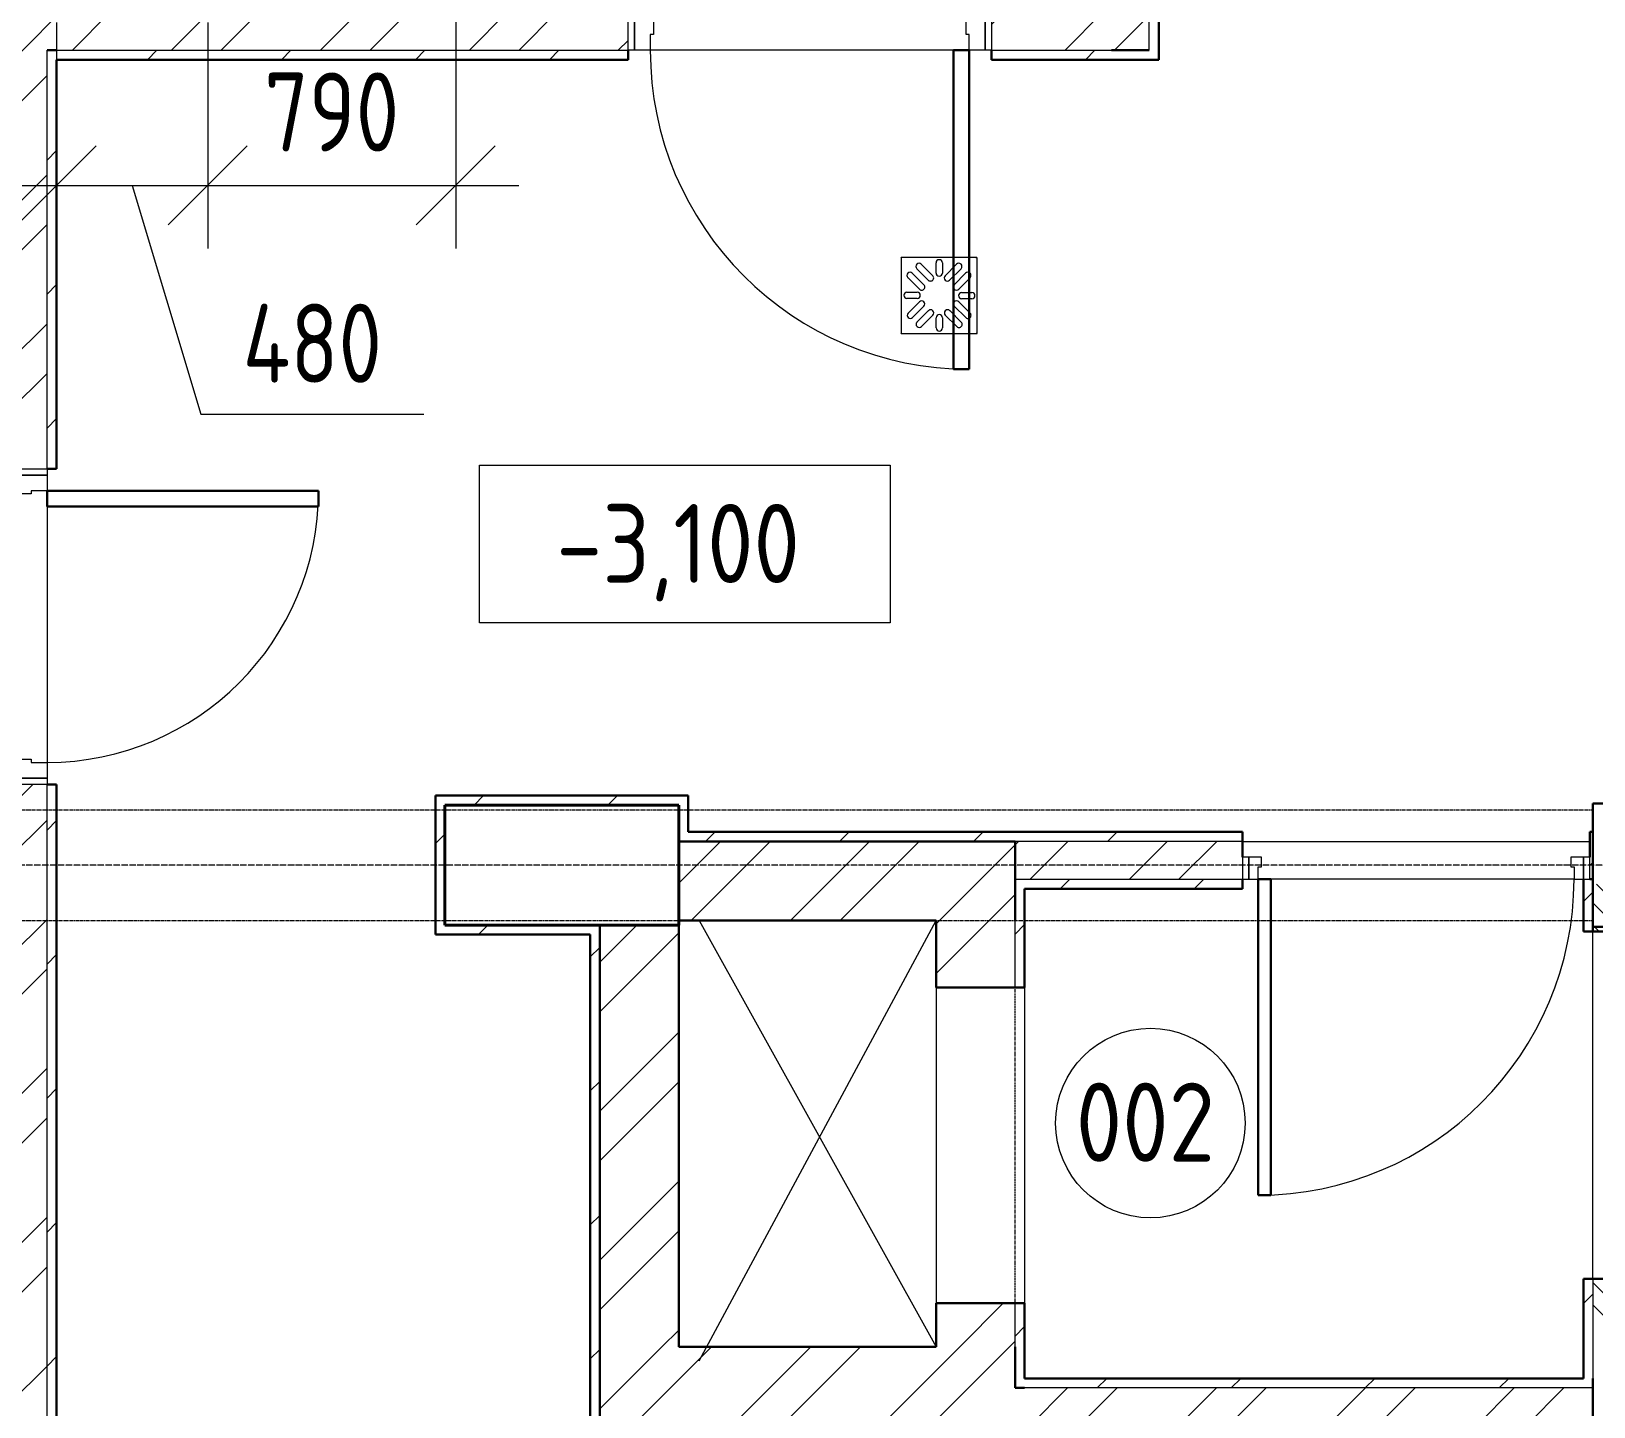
# Model space of a CAD drawing. Header units: millimetres. Extents: x -215207 to 92095, y -30385 to 123050.
# Drawn here: x -87576 to -82628, y 27295 to 31650 of the extents above; entities that cross this region are included whole.
import ezdxf
from ezdxf import colors
from ezdxf.entities.mleader import LeaderData, LeaderLine
from ezdxf.math import Vec2, Vec3

# ---------------------------------------------------------------- set-up
doc = ezdxf.new("R2010")
doc.units = ezdxf.units.MM
for name, pattern in [('ADSK_Линия сетки', [25, 20, -2.5, 0, -2.5]), ('ADSK_Сверху', [4.5, 3, -1.5]), ('ADSK_Штриховая_ш2 п1_5', [4.5, 3, -1.5]), ('Сверху', [3.96875, 2.38125, -1.5875])]:
    doc.linetypes.add(name, pattern=pattern)
for name, color, linetype, lineweight in [('Высотные отметки', 7, 'Continuous', 9), ('Двери', 7, 'Continuous', 9), ('Каркас_Импост', 7, 'Continuous', 9), ('Марки помещений', 7, 'Continuous', 20), ('Монтажный зазор', 7, 'Continuous', 9), ('Несущие колонны', 7, 'Continuous', 20), ('Оси', 7, 'Continuous', 9), ('Панель', 7, 'Continuous', 30), ('Перекрытия', 7, 'Continuous', 18), ('Проем', 7, 'ADSK_Штриховая_ш2 п1_5', 9), ('Сверху', 7, 'ADSK_Сверху', 9), ('Средние линии', 7, 'Continuous', 30), ('Стены', 7, 'Continuous', 18), ('Стены разрез', 7, 'Continuous', 30), ('Стены штриховка', 7, 'Continuous', 9), ('Типовые аннотации', 7, 'Continuous', 20), ('Тонкие линии', 7, 'Continuous', 18), ('Элементы узлов', 7, 'Continuous', 30)]:
    doc.layers.add(name, color=color, linetype=linetype, lineweight=lineweight)
doc.layers.add('ТХ ВК Аннотации', color=7, linetype='Continuous', lineweight=20, true_color=0x4c9a9a)
doc.layers.add('ТХ Подключения ЭОМ', color=7, linetype='Continuous', lineweight=18, true_color=0x003efa)
doc.layers.add('тх размеры розетки', color=7, linetype='Continuous', true_color=0xe91640)
doc.layers.add('ТХ-Вода (ВК)', color=170, linetype='Continuous')
doc.styles.add('GOST Common_3', font='GOST_Common.ttf', dxfattribs={"width": 0.9, "height": 2.5})
doc.styles.add('TX Text.Base', font='calibril.ttf', dxfattribs={"height": 250})
doc.styles.add('ГОСТ 2.304', font='CS_Gost2304.shx')
doc.dimstyles.new('СПДС', dxfattribs={"dimscale": 100, "dimtxt": 2.5, "dimasz": 2.5, "dimexe": 2, "dimexo": 0.625, "dimgap": 1, "dimtad": 1, "dimdec": 0, "dimtxsty": 'ГОСТ 2.304', "dimblk": 'OBLIQUE', "dimblk1": 'OBLIQUE', "dimblk2": 'OBLIQUE', "dimcen": 2.5, "dimdle": 2, "dimadec": 0, "dimazin": 2, "dimtfac": 0.75, "dimtdec": 4, "dimtmove": 1, "dimatfit": 3, "dimfxl": 0, "dimtolj": 1, "dimarcsym": 0})
pattern_1 = [(45, (-106999.95, 7949.98), (-235.7317, 235.7317), []), (45, (-106842.8, 7949.98), (-235.7317, 235.7317), [])]
pattern_2 = [(45, (-106999.95, 7949.98), (-212.132, 212.132), [])]

# ---------------------------------------------------------------- blocks, each defined once
blk = doc.blocks.new('трап')
at = {"layer": 'ТХ ВК Аннотации'}
for p, q in [((34771.5, 62035.5), (34531.5, 62035.5)), ((34532, 62035), (34532, 61795)), ((34617.7, 61963.6), (34581.5, 61999.8)), ((34595.6, 62013.9), (34631.8, 61977.7)), ((34642.3, 61986), (34642.3, 62018.3)), ((34662.3, 62018.3), (34662.3, 61986)), ((34671, 61977.7), (34707.3, 62013.9)), ((34721.4, 61999.8), (34685.2, 61963.6)), ((34772, 61795), (34772, 62035)), ((34589.8, 61934.6), (34553.6, 61970.8)), ((34567.2, 61985.5), (34603.4, 61949.3)), ((34699.5, 61949.3), (34735.7, 61985.5)), ((34750.4, 61970.8), (34714.2, 61934.6)), ((34582.4, 61905.5), (34550, 61905.7)), ((34550.1, 61925.7), (34582.5, 61925.5)), ((34553.6, 61859.2), (34589.8, 61895.4)), ((34714.2, 61895.4), (34750.4, 61859.2)), ((34755.6, 61904.3), (34723.2, 61904.5)), ((34723.3, 61924.5), (34755.7, 61924.3)), ((34604, 61881.3), (34567.7, 61845)), ((34582, 61830.7), (34618.3, 61867)), ((34632.4, 61852.8), (34596.2, 61816.6)), ((34642.9, 61812.2), (34642.9, 61844.6)), ((34662.9, 61844.6), (34662.9, 61812.2)), ((34707.8, 61816.6), (34671.6, 61852.8)), ((34685.7, 61867), (34722, 61830.7)), ((34736.2, 61845), (34700, 61881.3)), ((34532, 61795), (34772, 61795))]:
    blk.add_line(p, q, dxfattribs=at)
for centre, start, end in [((34588.6, 62006.9), 45, 225), ((34652.3, 62018.3), 0, 180), ((34714.3, 62006.9), 315, 135), ((34560.1, 61978.4), 45, 225), ((34596.9, 61941.7), 225, 45), ((34624.8, 61970.6), 225, 45), ((34652.3, 61986), 180, 0), ((34678.1, 61970.6), 135, 315), ((34707.1, 61941.7), 135, 315), ((34742.8, 61978.4), 315, 135), ((34550.1, 61915.7), 89.6219, 269.6219), ((34582.5, 61915.5), 269.6219, 89.6219), ((34596.9, 61888.3), 315, 135), ((34707.1, 61888.3), 45, 225), ((34723.3, 61914.5), 89.6219, 269.6219), ((34755.6, 61914.3), 269.6219, 89.6219), ((34560.7, 61852.1), 135, 315), ((34625.3, 61859.9), 315, 135), ((34652.9, 61844.6), 0, 180), ((34678.7, 61859.9), 45, 225), ((34743.3, 61852.1), 225, 45), ((34589.1, 61823.7), 135, 315), ((34652.9, 61812.2), 180, 0), ((34714.9, 61823.7), 225, 45)]:
    blk.add_arc(centre, 10, start, end, dxfattribs=at)
for points, knots in [([(34533.5, 62033.5), (34533.3, 62033.7), (34533.1, 62033.9), (34532.8, 62034.2), (34532.5, 62034.5), (34532.3, 62034.7), (34532.2, 62034.8), (34532, 62035), (34531.9, 62035.1), (34531.7, 62035.3), (34531.6, 62035.4), (34531.5, 62035.5), (34531.5, 62035.5), (34531.5, 62035.5), (34531.5, 62035.5)], [0, 0, 0, 0, 0.142857, 0.285714, 0.357143, 0.428571, 0.5, 0.571429, 0.642857, 0.714286, 0.785714, 0.857143, 0.928571, 1, 1, 1, 1]), ([(34771.5, 62035.5), (34771.5, 62035.5), (34771.4, 62035.5), (34771.4, 62035.5), (34771.3, 62035.4), (34771.2, 62035.3), (34771.1, 62035.1), (34770.9, 62035), (34770.7, 62034.8), (34770.6, 62034.7), (34770.4, 62034.5), (34770.2, 62034.2), (34769.8, 62033.9), (34769.6, 62033.7), (34769.5, 62033.5)], [0, 0, 0, 0, 0.071429, 0.142857, 0.214286, 0.285714, 0.357143, 0.428571, 0.5, 0.571429, 0.642857, 0.714286, 0.857143, 1, 1, 1, 1]), ([(34532, 61795), (34532, 61795), (34532, 61795), (34532.1, 61795.1), (34532.2, 61795.2), (34532.3, 61795.3), (34532.4, 61795.4), (34532.5, 61795.5), (34532.7, 61795.7), (34532.9, 61795.9), (34533.1, 61796.1), (34533.3, 61796.3), (34533.6, 61796.6), (34533.9, 61796.9), (34534, 61797)], [0, 0, 0, 0, 0.071429, 0.142857, 0.214286, 0.285714, 0.357143, 0.428571, 0.5, 0.571429, 0.642857, 0.714286, 0.857143, 1, 1, 1, 1]), ([(34770, 61797), (34770.1, 61796.9), (34770.4, 61796.6), (34770.7, 61796.3), (34770.9, 61796.1), (34771.1, 61795.9), (34771.3, 61795.7), (34771.5, 61795.5), (34771.6, 61795.4), (34771.7, 61795.3), (34771.8, 61795.2), (34771.9, 61795.1), (34772, 61795), (34772, 61795), (34772, 61795)], [0, 0, 0, 0, 0.142857, 0.285714, 0.357143, 0.428571, 0.5, 0.571429, 0.642857, 0.714286, 0.785714, 0.857143, 0.928571, 1, 1, 1, 1])]:
    blk.add_open_spline(points, degree=3, knots=knots, dxfattribs=at)
blk = doc.blocks.new('ADSK_КолоннаЖБ_Прямоугольная1 - Ш_380x740 мм-4885330-План подвала смеж')
at = {"layer": 'Несущие колонны', "lineweight": 40}
for p, q in [((-370, 190), (370, 190)), ((-370, -190), (-370, 190)), ((370, 190), (370, -190)), ((370, -190), (-370, -190))]:
    blk.add_line(p, q, dxfattribs=at)
blk = doc.blocks.new('AC_Дверь_Однопольная_Стальная - Дв-8__1_2200х1100h_Пр_Металл-5101126-План подвала смеж')
at = {"layer": 'Двери', "lineweight": 18}
h = blk.add_hatch(dxfattribs=at)
h.set_pattern_fill('FP_1', color=256, style=0, pattern_type=2)
h.set_pattern_definition([(45, (0, 0), (-35.3553, 35.3553), [])])
h.paths.add_polyline_path([(700, -195), (700, 195), (550, 195), (550, -195)])
h.paths.add_polyline_path([(-550, 195), (-700, 195), (-700, -195), (-550, -195)])
at = {"layer": 'Каркас_Импост'}
for p, q in [((-530, 195), (-500, 195)), ((-530, 125), (-530, 195)), ((-500, 195), (-500, 155)), ((-500, 155), (-490, 155)), ((-490, 155), (-490, 125)), ((490, 155), (500, 155)), ((490, 125), (490, 155)), ((500, 195), (530, 195)), ((500, 155), (500, 195)), ((530, 195), (530, 125)), ((-490, 125), (-530, 125)), ((530, 125), (490, 125))]:
    blk.add_line(p, q, dxfattribs=at)
at = {"layer": 'Монтажный зазор'}
for p, q in [((-550, 195), (-530, 195)), ((-550, 125), (-550, 195)), ((-530, 195), (-530, 125)), ((530, 195), (550, 195)), ((530, 125), (530, 195)), ((550, 195), (550, 125)), ((-530, 125), (-550, 125)), ((550, 125), (530, 125))]:
    blk.add_line(p, q, dxfattribs=at)
at = {"layer": 'Панель'}
for p, q in [((-500, 1195), (-460, 1195)), ((-500, 195), (-500, 1195)), ((-460, 1195), (-460, 195)), ((-460, 195), (-500, 195))]:
    blk.add_line(p, q, dxfattribs=at)
at = {"layer": 'Панель', "lineweight": 9}
blk.add_arc((-500, 195), 1000, 0, 90, dxfattribs=at)
at = {"layer": 'Проем'}
for p, q in [((-550, 195), (-700, 195)), ((-550, -195), (-550, 195)), ((700, 195), (550, 195)), ((550, 195), (550, -195)), ((-700, -195), (-550, -195)), ((550, -195), (700, -195))]:
    blk.add_line(p, q, dxfattribs=at)
blk = doc.blocks.new('AC_Дверь_Однопольная_Стальная - Дв-16л__1_2100х1100h_Л_Металл-5101401-План подвала смеж')
at = {"layer": 'Каркас_Импост'}
for p, q in [((-500, 60), (-530, 60)), ((-530, 60), (-530, -10)), ((-500, 20), (-500, 60)), ((530, 60), (500, 60)), ((500, 60), (500, 20)), ((530, -10), (530, 60)), ((-490, 20), (-500, 20)), ((-490, -10), (-490, 20)), ((500, 20), (490, 20)), ((490, 20), (490, -10)), ((-530, -10), (-490, -10)), ((490, -10), (530, -10))]:
    blk.add_line(p, q, dxfattribs=at)
at = {"layer": 'Монтажный зазор'}
for p, q in [((-530, 60), (-550, 60)), ((-550, 60), (-550, -10)), ((-530, -10), (-530, 60)), ((550, 60), (530, 60)), ((530, 60), (530, -10)), ((550, -10), (550, 60)), ((-550, -10), (-530, -10)), ((530, -10), (550, -10))]:
    blk.add_line(p, q, dxfattribs=at)
at = {"layer": 'Панель'}
for p, q in [((500, 1060), (460, 1060)), ((460, 1060), (460, 60)), ((500, 60), (500, 1060)), ((460, 60), (500, 60))]:
    blk.add_line(p, q, dxfattribs=at)
at = {"layer": 'Панель', "lineweight": 9}
blk.add_arc((500, 60), 1000, 90, 180, dxfattribs=at)
blk = doc.blocks.new('Дверь-Проем - 1000x 1060 мм-3565589-План подвала смеж')
at = {"layer": 'Средние линии'}
for p, q in [((-508.2, 125), (-508.2, -125)), ((491.8, -125), (491.8, 125))]:
    blk.add_line(p, q, dxfattribs=at)
at = {"layer": 'Элементы узлов', "linetype": 'Сверху', "lineweight": 9}
for p, q in [((491.8, 125), (-508.2, 125)), ((-508.2, -125), (491.8, -125))]:
    blk.add_line(p, q, dxfattribs=at)
blk = doc.blocks.new('AC_Дверь_Однопольная_Деревянная - Дв-9_1_2200х1000_Пр_Подвал_ПВХ-4936332-План подвала смеж')
at = {"layer": 'Каркас_Импост'}
for p, q in [((-480, 60), (-430, 60)), ((-480, -40), (-480, 60)), ((-430, 60), (-430, 10)), ((430, 60), (480, 60)), ((430, 10), (430, 60)), ((480, 60), (480, -40)), ((-430, 10), (-420, 10)), ((-420, 10), (-420, -40)), ((420, 10), (430, 10)), ((420, -40), (420, 10)), ((-420, -40), (-480, -40)), ((480, -40), (420, -40))]:
    blk.add_line(p, q, dxfattribs=at)
at = {"layer": 'Монтажный зазор'}
for p, q in [((-500, 60), (-480, 60)), ((-500, -40), (-500, 60)), ((-480, 60), (-480, -40)), ((480, 60), (500, 60)), ((480, -40), (480, 60)), ((500, 60), (500, -40)), ((-480, -40), (-500, -40)), ((500, -40), (480, -40))]:
    blk.add_line(p, q, dxfattribs=at)
at = {"layer": 'Панель'}
for p, q in [((-430, 920), (-380, 920)), ((-430, 60), (-430, 920)), ((-380, 920), (-380, 60)), ((-380, 60), (-430, 60))]:
    blk.add_line(p, q, dxfattribs=at)
at = {"layer": 'Панель', "lineweight": 9}
blk.add_arc((-430, 60), 860, 0, 90, dxfattribs=at)
blk = doc.blocks.new('AC_Дверь_Однопольная_Деревянная - Дв-11_1_2200х1100_Пр_Подвал_ПВХ-4936276-План подвала смеж')
at = {"layer": 'Каркас_Импост'}
for p, q in [((-555, 60), (-505, 60)), ((-555, -40), (-555, 60)), ((-505, 60), (-505, 10)), ((505, 60), (555, 60)), ((505, 10), (505, 60)), ((555, 60), (555, -40)), ((-505, 10), (-495, 10)), ((-495, 10), (-495, -40)), ((495, 10), (505, 10)), ((495, -40), (495, 10)), ((-495, -40), (-555, -40)), ((555, -40), (495, -40))]:
    blk.add_line(p, q, dxfattribs=at)
at = {"layer": 'Монтажный зазор'}
for p, q in [((-575, 60), (-555, 60)), ((-575, -40), (-575, 60)), ((-555, 60), (-555, -40)), ((555, 60), (575, 60)), ((555, -40), (555, 60)), ((575, 60), (575, -40)), ((-555, -40), (-575, -40)), ((575, -40), (555, -40))]:
    blk.add_line(p, q, dxfattribs=at)
at = {"layer": 'Панель'}
for p, q in [((-505, 1070), (-455, 1070)), ((-505, 60), (-505, 1070)), ((-455, 1070), (-455, 60)), ((-455, 60), (-505, 60))]:
    blk.add_line(p, q, dxfattribs=at)
at = {"layer": 'Панель', "lineweight": 9}
blk.add_arc((-505, 60), 1010, 0, 90, dxfattribs=at)
blk = doc.blocks.new('ADSK_Марка_Помещение_ОдноЗначение_Номер - Номер-462100-План подвала смеж')
at = {"layer": 'Марки помещений'}
blk.add_circle((0, 0), 3, dxfattribs=at)
blk = doc.blocks.new('Высотные отметки - Рамка-12095-План подвала смеж')
at = {"layer": 'Типовые аннотации', "lineweight": 20}
for p, q in [((-6.5, 0), (-6.5, 5)), ((-6.5, 5), (6.5, 5)), ((6.5, 5), (6.5, 0)), ((6.5, 0), (-6.5, 0))]:
    blk.add_line(p, q, dxfattribs=at)
blk = doc.blocks.new('_Dot')
at = {"color": 0, "linetype": 'ByBlock', "lineweight": -2}
blk.add_line((-0.5, 0), (-1, 0), dxfattribs=at)
at = {"color": 0, "linetype": 'ByBlock', "const_width": 0.5}
blk.add_lwpolyline([(-0.25, 0, 1), (0.25, 0, 1)], format="xyb", close=True, dxfattribs=at)
blk = doc.blocks.new('_Oblique')
at = {"color": 0, "linetype": 'ByBlock', "lineweight": -2}
blk.add_line((-0.5, -0.5), (0.5, 0.5), dxfattribs=at)
blk = doc.blocks.new('*D3559')
at = {"layer": 'Defpoints', "color": 0, "ltscale": 100, "transparency": 16777216}
for p in [(-87495.9, 31740.2), (-87017.1, 31740.2), (-87017.1, 31162.4)]:
    blk.add_point(p, dxfattribs=at)
at = {"layer": 'тх размеры розетки', "color": 0, "lineweight": 9, "ltscale": 100, "transparency": 16777216}
for p, q in [((-87495.9, 31677.7), (-87495.9, 30962.4)), ((-87017.1, 31677.7), (-87017.1, 30962.4)), ((-87695.9, 31162.4), (-86817.1, 31162.4)), ((-87256.5, 31162.4), (-87039, 30437.4)), ((-87039, 30437.4), (-86332.8, 30437.4))]:
    blk.add_line(p, q, dxfattribs=at)
at = {"layer": 'тх размеры розетки', "color": 0, "lineweight": 9, "ltscale": 100, "transparency": 16777216, "xscale": 250, "yscale": 250, "zscale": 250, "rotation": 180}
blk.add_blockref('_Oblique', (-87495.9, 31162.4), dxfattribs=at)
at = {"layer": 'тх размеры розетки', "color": 0, "lineweight": 9, "ltscale": 100, "transparency": 16777216, "xscale": 250, "yscale": 250, "zscale": 250}
blk.add_blockref('_Oblique', (-87017.1, 31162.4), dxfattribs=at)
at = {"layer": 'тх размеры розетки', "color": 0, "ltscale": 100, "transparency": 16777216, "insert": (-86685.9, 30662.4), "char_height": 250, "attachment_point": 5, "style": 'ГОСТ 2.304', "bg_fill": 3, "box_fill_scale": 1.1, "bg_fill_color": 256, "bg_fill_true_color": 13158600, "bg_fill_transparency": 0}
blk.add_mtext('\\A1;480', dxfattribs=at)
blk = doc.blocks.new('*D3560')
at = {"layer": 'Defpoints', "color": 0, "ltscale": 100, "transparency": 16777216}
for p in [(-86231.7, 31813.6), (-87017.1, 31740.2), (-86231.7, 31162.4)]:
    blk.add_point(p, dxfattribs=at)
at = {"layer": 'тх размеры розетки', "color": 0, "lineweight": 9, "ltscale": 100, "transparency": 16777216}
for p, q in [((-86231.7, 31751.1), (-86231.7, 30962.4)), ((-87017.1, 31677.7), (-87017.1, 30962.4)), ((-87217.1, 31162.4), (-86031.7, 31162.4))]:
    blk.add_line(p, q, dxfattribs=at)
at = {"layer": 'тх размеры розетки', "color": 0, "lineweight": 9, "ltscale": 100, "transparency": 16777216, "xscale": 250, "yscale": 250, "zscale": 250, "rotation": 180}
blk.add_blockref('_Oblique', (-87017.1, 31162.4), dxfattribs=at)
at = {"layer": 'тх размеры розетки', "color": 0, "lineweight": 9, "ltscale": 100, "transparency": 16777216, "xscale": 250, "yscale": 250, "zscale": 250}
blk.add_blockref('_Oblique', (-86231.7, 31162.4), dxfattribs=at)
at = {"layer": 'тх размеры розетки', "color": 0, "ltscale": 100, "transparency": 16777216, "insert": (-86624.4, 31394.7), "char_height": 250, "attachment_point": 5, "style": 'ГОСТ 2.304', "bg_fill": 3, "box_fill_scale": 1.1, "bg_fill_color": 256, "bg_fill_true_color": 13158600, "bg_fill_transparency": 0}
blk.add_mtext('\\A1;790', dxfattribs=at)

msp = doc.modelspace()

# ---------------------------------------------------------------- hatches: boundary and pattern name
at = {"layer": 'Стены разрез', "lineweight": 9}
h = msp.add_hatch(dxfattribs=at)
h.set_pattern_fill('FP_2', color=256, style=0, pattern_type=2)
h.set_pattern_definition(pattern_1)
h.paths.add_polyline_path([(-87525.9, 24385.2), (-87525.9, 29265.2), (-87645.9, 29265.2), (-87645.9, 24385.2)])
h.paths.add_polyline_path([(-87625.9, 30265.2), (-87525.9, 30265.2), (-87525.9, 31590.2), (-87645.9, 31590.2), (-87645.9, 30265.2)])
h.paths.add_polyline_path([(-87525.9, 31710.2), (-87525.9, 34710.2), (-87645.9, 34710.2), (-87645.9, 31710.2)])
h = msp.add_hatch(dxfattribs=at)
h.set_pattern_fill('FP_2', color=256, style=0, pattern_type=2)
h.set_pattern_definition(pattern_1)
h.paths.add_polyline_path([(-84035.9, 31590.2), (-84035.9, 34710.2), (-84155.9, 34710.2), (-84155.9, 31590.2)])
h = msp.add_hatch(dxfattribs=at)
h.set_pattern_fill('FP_22', color=256, style=0, pattern_type=2)
h.set_pattern_definition(pattern_2)
h.paths.add_polyline_path([(-84035.9, 31590.2), (-84005.9, 31590.2), (-84005.9, 32639.8), (-84035.9, 32639.8)])
h = msp.add_hatch(dxfattribs=at)
h.set_pattern_fill('FP_2', color=256, style=0, pattern_type=2)
h.set_pattern_definition(pattern_1)
h.paths.add_polyline_path([(-87495.9, 31590.2), (-85685.9, 31590.2), (-85685.9, 31710.2), (-89195.9, 31710.2), (-89195.9, 31590.2), (-87525.9, 31590.2)])
h.paths.add_polyline_path([(-84333.8, 31590.2), (-84155.9, 31590.2), (-84155.9, 31710.2), (-84535.9, 31710.2), (-84535.9, 31590.2)])
h = msp.add_hatch(dxfattribs=at)
h.set_pattern_fill('FP_22', color=256, style=0, pattern_type=2)
h.set_pattern_definition(pattern_2)
h.paths.add_polyline_path([(-87495.9, 24535.2), (-87495.9, 29265.2), (-87525.9, 29265.2), (-87525.9, 24535.2)])
h.paths.add_polyline_path([(-87525.9, 30265.2), (-87495.9, 30265.2), (-87495.9, 31590.2), (-87525.9, 31590.2), (-87525.9, 30325.3)])
h = msp.add_hatch(dxfattribs=at)
h.set_pattern_fill('FP_22', color=256, style=0, pattern_type=2)
h.set_pattern_definition(pattern_2)
h.paths.add_polyline_path([(-85685.9, 31560.2), (-85685.9, 31590.2), (-87495.9, 31590.2), (-87495.9, 31560.2), (-86595, 31560.2)])
h.paths.add_polyline_path([(-84005.9, 31560.2), (-84005.9, 31590.2), (-84535.9, 31590.2), (-84535.9, 31560.2), (-84333.8, 31560.2)])
h = msp.add_hatch(dxfattribs=at)
h.set_pattern_fill('FP_22', color=256, style=0, pattern_type=2)
h.set_pattern_definition(pattern_2)
h.paths.add_polyline_path([(-86265.9, 29200.2), (-85525.9, 29200.2), (-85525.9, 29230.2), (-86295.9, 29230.2), (-86295.9, 29200.2)])
h = msp.add_hatch(dxfattribs=at)
h.set_pattern_fill('FP_22', color=256, style=0, pattern_type=2)
h.set_pattern_definition(pattern_2)
h.paths.add_polyline_path([(-86265.9, 28790.2), (-86265.9, 29200.2), (-86295.9, 29200.2), (-86295.9, 28790.2)])
h = msp.add_hatch(dxfattribs=at)
h.set_pattern_fill('FP_22', color=256, style=0, pattern_type=2)
h.set_pattern_definition(pattern_2)
h.paths.add_polyline_path([(-85525.9, 29085.2), (-83740.9, 29085.2), (-83740.9, 29115.2), (-85525.9, 29115.2)])
h.paths.add_polyline_path([(-82630.9, 29085.2), (-82630.9, 29115.2), (-82640.9, 29115.2), (-82640.9, 29085.2), (-82637.8, 29085.2)])
h = msp.add_hatch(dxfattribs=at)
h.set_pattern_fill('FP_2', color=256, style=0, pattern_type=2)
h.set_pattern_definition(pattern_1)
h.paths.add_polyline_path([(-84460.9, 28835.2), (-84460.9, 29085.2), (-85525.9, 29085.2), (-85525.9, 28835.2), (-84710.9, 28835.2)])
h = msp.add_hatch(dxfattribs=at)
h.set_pattern_fill('FP_2', color=256, style=0, pattern_type=2)
h.set_pattern_definition(pattern_1)
h.paths.add_polyline_path([(-84460.9, 28965.2), (-83740.9, 28965.2), (-83740.9, 29085.2), (-84460.9, 29085.2)])
h.paths.add_polyline_path([(-82630.9, 28965.2), (-82630.9, 29085.2), (-82640.9, 29085.2), (-82640.9, 28965.2), (-82637.8, 28965.2)])
h = msp.add_hatch(dxfattribs=at)
h.set_pattern_fill('FP_22', color=256, style=0, pattern_type=2)
h.set_pattern_definition(pattern_2)
h.paths.add_polyline_path([(-84460.9, 28935.2), (-83740.9, 28935.2), (-83740.9, 28965.2), (-84460.9, 28965.2)])
h = msp.add_hatch(dxfattribs=at)
h.set_pattern_fill('FP_22', color=256, style=0, pattern_type=2)
h.set_pattern_definition(pattern_2)
h.paths.add_polyline_path([(-82630.9, 27385.2), (-82630.9, 27700.2), (-82660.9, 27700.2), (-82660.9, 27385.2)])
h.paths.add_polyline_path([(-82630.9, 28800.2), (-82630.9, 28965.2), (-82660.9, 28965.2), (-82660.9, 28800.2), (-82637.8, 28800.2)])
h = msp.add_hatch(dxfattribs=at)
h.set_pattern_fill('FP_22', color=256, style=0, pattern_type=2)
h.set_pattern_definition(pattern_2)
h.paths.add_polyline_path([(-84460.9, 27355.2), (-84430.9, 27355.2), (-84430.9, 27623.1), (-84460.9, 27623.1), (-84460.9, 27485.2)])
h.paths.add_polyline_path([(-84430.9, 28623.1), (-84430.9, 28935.2), (-84460.9, 28935.2), (-84460.9, 28623.1)])
h = msp.add_hatch(dxfattribs=at)
h.set_pattern_fill('FP_22', color=256, style=0, pattern_type=2)
h.set_pattern_definition(pattern_2)
h.paths.add_polyline_path([(-86265.9, 28790.2), (-85805.9, 28790.2), (-85805.9, 28820.2), (-86265.9, 28820.2)])
h = msp.add_hatch(dxfattribs=at)
h.set_pattern_fill('FP_22', color=256, style=0, pattern_type=2)
h.set_pattern_definition(pattern_2)
h.paths.add_polyline_path([(-85805.9, 25625.2), (-85775.9, 25625.2), (-85775.9, 25805.2), (-85805.9, 25805.2)])
h.paths.add_polyline_path([(-85775.9, 26805.2), (-85775.9, 28820.2), (-85805.9, 28820.2), (-85805.9, 26805.2)])
h = msp.add_hatch(dxfattribs=at)
h.set_pattern_fill('FP_2', color=256, style=0, pattern_type=2)
h.set_pattern_definition(pattern_1)
h.paths.add_polyline_path([(-85775.9, 27485.2), (-85525.9, 27485.2), (-85525.9, 28820.2), (-85775.9, 28820.2), (-85775.9, 27826.1)])
h = msp.add_hatch(dxfattribs=at)
h.set_pattern_fill('FP_2', color=256, style=0, pattern_type=2)
h.set_pattern_definition(pattern_1)
h.paths.add_polyline_path([(-84460.9, 27485.2), (-84460.9, 27623.1), (-84710.9, 27623.1), (-84710.9, 27485.2)])
h.paths.add_polyline_path([(-84710.9, 28623.1), (-84460.9, 28623.1), (-84460.9, 28835.2), (-84710.9, 28835.2)])
h = msp.add_hatch(dxfattribs=at)
h.set_pattern_fill('FP_3', color=256, style=0, pattern_type=2)
h.set_pattern_definition([(45, (-106999.95, 7949.98), (-224.5064, 224.5064), []), (45, (-106775.45, 7949.98), (-224.5064, 224.5064), [396.875, -79.375, 3.353, -76.022])])
h.paths.add_polyline_path([(-82630.9, 28800.2), (-82240.9, 28800.2), (-82240.9, 28815.2), (-82630.9, 28815.2)])
h = msp.add_hatch(dxfattribs=at)
h.set_pattern_fill('FP_2', color=256, style=0, pattern_type=2)
h.set_pattern_definition(pattern_1)
h.paths.add_polyline_path([(-84460.9, 27235.2), (-84460.9, 27485.2), (-85775.9, 27485.2), (-85775.9, 27235.2), (-85655.9, 27235.2)])
h = msp.add_hatch(dxfattribs=at)
h.set_pattern_fill('FP_22', color=256, style=0, pattern_type=2)
h.set_pattern_definition(pattern_2)
h.paths.add_polyline_path([(-82630.9, 27355.2), (-82630.9, 27385.2), (-84430.9, 27385.2), (-84430.9, 27355.2), (-84333.8, 27355.2)])
h = msp.add_hatch(dxfattribs=at)
h.set_pattern_fill('FP_2', color=256, style=0, pattern_type=2)
h.set_pattern_definition(pattern_1)
h.paths.add_polyline_path([(-82630.9, 27235.2), (-82630.9, 27355.2), (-84460.9, 27355.2), (-84460.9, 27235.2), (-82660.9, 27235.2)])

# ---------------------------------------------------------------- linework, layer by layer
at = {"layer": 'Несущие колонны', "lineweight": 40}
for p, q in [((-85525.9, 29200.2), (-86265.9, 29200.2)), ((-86265.9, 29200.2), (-86265.9, 28820.2)), ((-85525.9, 29085.2), (-85525.9, 29200.2)), ((-86265.9, 28820.2), (-85775.9, 28820.2)), ((-85525.9, 28820.2), (-85525.9, 28835.2))]:
    msp.add_line(p, q, dxfattribs=at)
at = {"layer": 'Несущие колонны'}
for p, q in [((-85525.9, 28835.2), (-85525.9, 29085.2)), ((-85775.9, 28820.2), (-85525.9, 28820.2))]:
    msp.add_line(p, q, dxfattribs=at)
at = {"layer": 'Оси', "linetype": 'ADSK_Линия сетки'}
msp.add_line((-76653.1, 29010.2), (-94570, 29010.2), dxfattribs=at)
at = {"layer": 'Перекрытия', "color": 49, "true_color": 0x464646}
for p, q in [((-84655.9, 31590.2), (-85615.9, 31590.2)), ((-87525.9, 30145.2), (-87525.9, 29335.2)), ((-83740.9, 29085.2), (-82640.9, 29085.2)), ((-82690.9, 28965.2), (-83650.9, 28965.2)), ((-82630.9, 27700.2), (-82630.9, 28800.2))]:
    msp.add_line(p, q, dxfattribs=at)
at = {"layer": 'Сверху'}
for p, q in [((-103095.9, 29185.2), (-82630.9, 29185.2)), ((-103095.9, 28835.2), (-82630.9, 28835.2))]:
    msp.add_line(p, q, dxfattribs=at)
at = {"layer": 'Стены'}
for p, q in [((-85525.9, 29085.2), (-85525.9, 28835.2)), ((-85525.9, 28820.2), (-85775.9, 28820.2)), ((-84430.9, 28623.1), (-84430.9, 27623.1)), ((-82630.9, 27700.2), (-82630.9, 27385.2))]:
    msp.add_line(p, q, dxfattribs=at)
at = {"layer": 'Стены разрез'}
for p, q in [((-84005.9, 31560.2), (-84005.9, 32639.8)), ((-87525.9, 31590.2), (-87495.9, 31590.2)), ((-85685.9, 31560.2), (-85685.9, 31590.2)), ((-84535.9, 31590.2), (-84535.9, 31560.2)), ((-84155.9, 31590.2), (-84035.9, 31590.2)), ((-87495.9, 30265.2), (-87495.9, 31560.2)), ((-87495.9, 31560.2), (-85685.9, 31560.2)), ((-84535.9, 31560.2), (-84005.9, 31560.2)), ((-87525.9, 30265.2), (-87495.9, 30265.2)), ((-87495.9, 29265.2), (-87525.9, 29265.2)), ((-87495.9, 24535.2), (-87495.9, 29265.2)), ((-85495.9, 29230.2), (-86295.9, 29230.2)), ((-86295.9, 29230.2), (-86295.9, 28790.2)), ((-86265.9, 29200.2), (-85525.9, 29200.2)), ((-86265.9, 28820.2), (-86265.9, 29200.2)), ((-85525.9, 29200.2), (-85525.9, 29085.2)), ((-85495.9, 29115.2), (-85495.9, 29230.2)), ((-79735.9, 29205.2), (-82630.9, 29205.2)), ((-82630.9, 29205.2), (-82630.9, 28800.2)), ((-83740.9, 29115.2), (-85495.9, 29115.2)), ((-83740.9, 29035.2), (-83740.9, 29115.2)), ((-82640.9, 29115.2), (-82640.9, 29035.2)), ((-82630.9, 29115.2), (-82640.9, 29115.2)), ((-84460.9, 29085.2), (-85525.9, 29085.2)), ((-84460.9, 29085.2), (-84460.9, 28835.2)), ((-83740.9, 28935.2), (-83740.9, 28965.2)), ((-82660.9, 28965.2), (-82660.9, 28800.2)), ((-82640.9, 28965.2), (-82630.9, 28965.2)), ((-84430.9, 28935.2), (-83740.9, 28935.2)), ((-84430.9, 28623.1), (-84430.9, 28935.2)), ((-85775.9, 28820.2), (-86265.9, 28820.2)), ((-85775.9, 28820.2), (-85775.9, 27235.2)), ((-85525.9, 28835.2), (-84710.9, 28835.2)), ((-85525.9, 27485.2), (-85525.9, 28820.2)), ((-84710.9, 28835.2), (-84710.9, 28623.1)), ((-82660.9, 28800.2), (-79750.9, 28800.2)), ((-82630.9, 28815.2), (-79735.9, 28815.2)), ((-86295.9, 28790.2), (-85805.9, 28790.2)), ((-85805.9, 28790.2), (-85805.9, 26805.2)), ((-84460.9, 28623.1), (-84430.9, 28623.1)), ((-82225.9, 27700.2), (-82660.9, 27700.2)), ((-82660.9, 27700.2), (-82660.9, 27385.2)), ((-84710.9, 27623.1), (-84710.9, 27485.2)), ((-84430.9, 27623.1), (-84460.9, 27623.1)), ((-84430.9, 27385.2), (-84430.9, 27623.1)), ((-84710.9, 27485.2), (-85525.9, 27485.2)), ((-84460.9, 27355.2), (-84460.9, 27485.2)), ((-82660.9, 27385.2), (-84430.9, 27385.2)), ((-82630.9, 25655.2), (-82630.9, 27385.2)), ((-84430.9, 27355.2), (-84460.9, 27355.2))]:
    msp.add_line(p, q, dxfattribs=at)
at = {"layer": 'Стены штриховка'}
for p, q in [((-84035.9, 31590.2), (-84035.9, 32639.8)), ((-87525.9, 30265.2), (-87525.9, 31590.2)), ((-87495.9, 31590.2), (-85685.9, 31590.2)), ((-84535.9, 31590.2), (-84155.9, 31590.2)), ((-87525.9, 24535.2), (-87525.9, 29265.2)), ((-83740.9, 29085.2), (-84460.9, 29085.2)), ((-84460.9, 28965.2), (-83740.9, 28965.2)), ((-84460.9, 28623.1), (-84460.9, 28835.2)), ((-84460.9, 27485.2), (-84460.9, 27623.1)), ((-82630.9, 27355.2), (-84430.9, 27355.2))]:
    msp.add_line(p, q, dxfattribs=at)
at = {"layer": 'Тонкие линии'}
for p, q in [((-85460.9, 28835.2), (-84710.9, 27485.2)), ((-85460.9, 27440.2), (-84710.9, 28835.2)), ((-84710.9, 28835.2), (-84710.9, 27485.2))]:
    msp.add_line(p, q, dxfattribs=at)

# ---------------------------------------------------------------- block references
at = {"layer": 'Высотные отметки', "lineweight": 20, "xscale": 99.99999999999993, "yscale": 99.99999999999993, "zscale": 99.99999999999993}
msp.add_blockref('Высотные отметки - Рамка-12095-План подвала смеж', (-85506.4, 29776.8), dxfattribs=at)
at = {"layer": 'Двери'}
for name, p, rotation in [('AC_Дверь_Однопольная_Деревянная - Дв-11_1_2200х1100_Пр_Подвал_ПВХ-4936276-План подвала смеж', (-85110.9, 31650.2), 180), ('AC_Дверь_Однопольная_Деревянная - Дв-9_1_2200х1000_Пр_Подвал_ПВХ-4936332-План подвала смеж', (-87585.9, 29765.2), 269.9999999999999), ('AC_Дверь_Однопольная_Стальная - Дв-16л__1_2100х1100h_Л_Металл-5101401-План подвала смеж', (-83190.9, 29025.2), 180), ('Дверь-Проем - 1000x 1060 мм-3565589-План подвала смеж', (-84585.9, 28114.9), 269.9999999999998)]:
    msp.add_blockref(name, p, dxfattribs=dict(at, rotation=rotation))
at = {"layer": 'Марки помещений', "xscale": 99.99999999999993, "yscale": 99.99999999999993, "zscale": 99.99999999999993}
msp.add_blockref('ADSK_Марка_Помещение_ОдноЗначение_Номер - Номер-462100-План подвала смеж', (-84032.3, 28193.4), dxfattribs=at)
at = {"layer": 'Несущие колонны', "lineweight": 40}
msp.add_blockref('ADSK_КолоннаЖБ_Прямоугольная1 - Ш_380x740 мм-4885330-План подвала смеж', (-85895.9, 29010.2), dxfattribs=at)
at = {"layer": 'Проем', "rotation": 270}
msp.add_blockref('AC_Дверь_Однопольная_Стальная - Дв-8__1_2200х1100h_Пр_Металл-5101126-План подвала смеж', (-82435.9, 28250.2), dxfattribs=at)
at = {"layer": 'ТХ-Вода (ВК)', "color": 0}
msp.add_blockref('трап', (-119353.3, -31101.4), dxfattribs=at)

# ---------------------------------------------------------------- texts
at = {"layer": 'Высотные отметки', "lineweight": 20, "insert": (-85913.7, 30153.5), "char_height": 250, "width": 977.532, "attachment_point": 1, "line_spacing_factor": 1.022761, "style": 'GOST Common_3'}
msp.add_mtext('-3,100', dxfattribs=at)
at = {"layer": 'Марки помещений', "lineweight": 9, "insert": (-84268.5, 28321.2), "char_height": 250, "width": 584.43, "attachment_point": 1, "style": 'GOST Common_3'}
msp.add_mtext('002', dxfattribs=at)

# ---------------------------------------------------------------- leaders
at = {"layer": 'ТХ Подключения ЭОМ'}
ml = msp.add_multileader_mtext('Standard', dxfattribs=at)
ml.set_content('\\A1;{\\fISOCPEUR|b0|i0|c204|p34;П1, 0,3кВт \\PH=12\\fISOCPEUR|b0|i0|c0|p34;00}', color=256, style='TX Text.Base')
ml.set_leader_properties(lineweight=9)
ml.set_arrow_properties(name='DOT')
ml.build(insert=Vec2(0, 0))
ml.multileader.update_dxf_attribs({"text_left_attachment_type": 6, "text_right_attachment_type": 6, "dogleg_length": 50, "arrow_head_size": 50})
ctx = ml.context
ctx.base_point, ctx.char_height, ctx.arrow_head_size, ctx.landing_gap_size, ctx.plane_origin = Vec3(-82460.1, 30265), 100, 50, 140, Vec3(-65843.2, 27640.1)
ctx.left_attachment, ctx.right_attachment, ctx.text_align_type = 6, 6, 1
notes = []
notes.append((ctx, [(1, (1, 1, 0), (-81503.3, 30265), (-1, 0), 56.8, [(1, [(-81278.2, 31059.8)], 0, [])])]))
ctx.mtext.insert, ctx.mtext.width, ctx.mtext.alignment, ctx.mtext.flow_direction = Vec3(-82010.1, 30385), 1505.102, 2, 5
for ctx, leaders in notes:
    for number, flags, end, landing, length, lines in leaders:
        leader = LeaderData()
        leader.index, (leader.has_last_leader_line, leader.has_dogleg_vector, leader.attachment_direction) = number, flags
        leader.last_leader_point, leader.dogleg_vector, leader.dogleg_length = Vec3(end), Vec3(landing), length
        for number, points, colour, breaks in lines:
            line = LeaderLine()
            line.index, line.vertices, line.color, line.breaks = number, Vec3.list(points), colors.encode_raw_color(colour), breaks
            leader.lines.append(line)
        ctx.leaders.append(leader)

# ---------------------------------------------------------------- next in the draw order: dimensions: what is measured, and where the dimension line sits
at = {"layer": 'тх размеры розетки', "ltscale": 100}
dim = msp.add_linear_dim(base=(-87017.1, 31162.4), p1=(-87495.9, 31740.2), p2=(-87017.1, 31740.2), dimstyle='СПДС', override={"dimrnd": 10, "dimtfillclr": 7, "dimlwd": 9, "dimlwe": 9}, dxfattribs=at)
dim.commit()
dim.dimension.update_dxf_attribs({"geometry": '*D3559', "text_midpoint": (-86939, 30662.4)})

# ---------------------------------------------------------------- next in the draw order: dimensions: what is measured, and where the dimension line sits
dim = msp.add_linear_dim(base=(-86231.7, 31162.4), p1=(-87017.1, 31740.2), p2=(-86231.7, 31813.6), dimstyle='СПДС', override={"dimrnd": 10, "dimtfillclr": 7, "dimlwd": 9, "dimlwe": 9}, dxfattribs=at)
dim.commit()
dim.dimension.update_dxf_attribs({"geometry": '*D3560', "text_midpoint": (-86624.4, 31394.7)})

doc.saveas('drawing.dxf')
